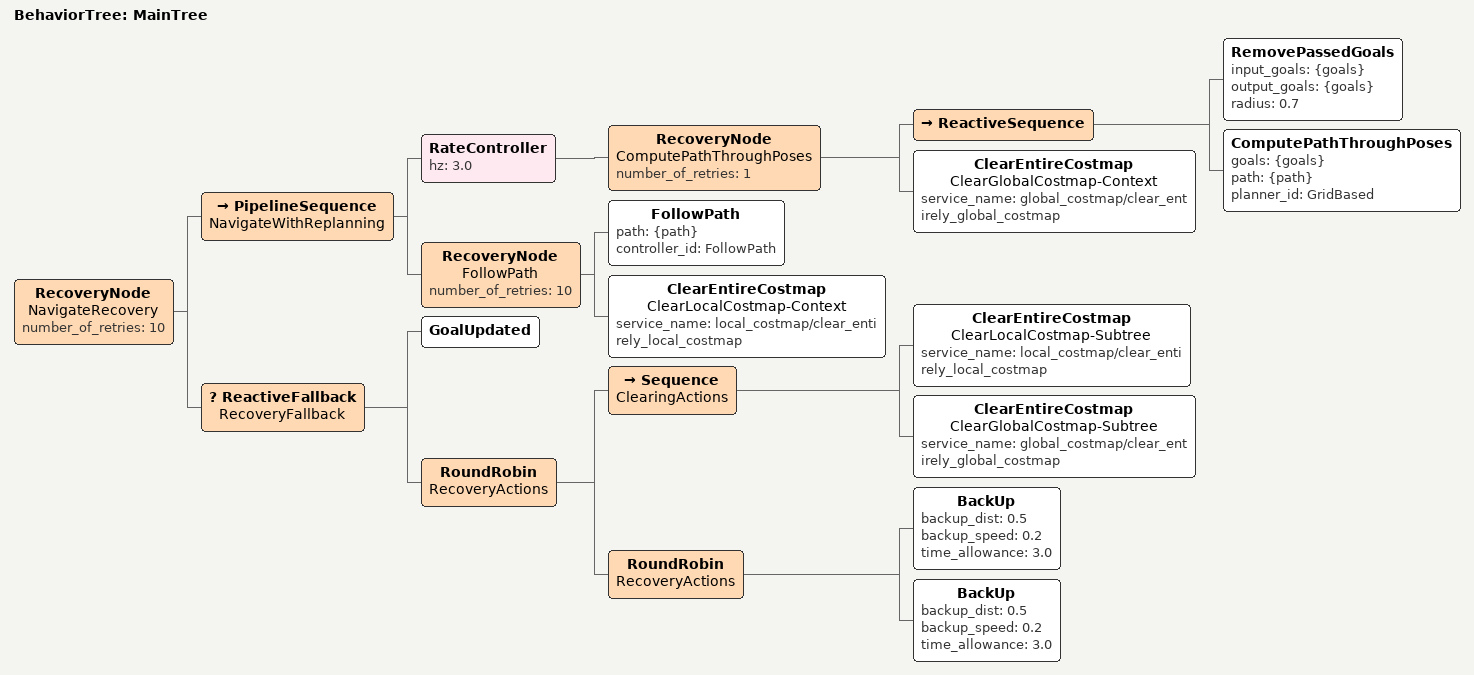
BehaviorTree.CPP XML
<?xml version="1.0" encoding="UTF-8"?>
<root BTCPP_format="3"
      main_tree_to_execute="MainTree">
  <BehaviorTree ID="MainTree">
    <RecoveryNode name="NavigateRecovery"
                  number_of_retries="10">
      <PipelineSequence name="NavigateWithReplanning">
        <RateController hz="3.0">
          <RecoveryNode name="ComputePathThroughPoses"
                        number_of_retries="1">
            <ReactiveSequence>
              <RemovePassedGoals input_goals="{goals}"
                                 output_goals="{goals}"
                                 radius="0.7"/>
              <ComputePathThroughPoses goals="{goals}"
                                       path="{path}"
                                       planner_id="GridBased"/>
            </ReactiveSequence>
            <ClearEntireCostmap name="ClearGlobalCostmap-Context"
                                service_name="global_costmap/clear_entirely_global_costmap"/>
          </RecoveryNode>
        </RateController>
        <RecoveryNode name="FollowPath"
                      number_of_retries="10">
          <FollowPath path="{path}"
                      controller_id="FollowPath"/>
          <ClearEntireCostmap name="ClearLocalCostmap-Context"
                              service_name="local_costmap/clear_entirely_local_costmap"/>
        </RecoveryNode>
      </PipelineSequence>
      <ReactiveFallback name="RecoveryFallback">
        <GoalUpdated/>
        <RoundRobin name="RecoveryActions">
          <Sequence name="ClearingActions">
            <ClearEntireCostmap name="ClearLocalCostmap-Subtree"
                                service_name="local_costmap/clear_entirely_local_costmap"/>
            <ClearEntireCostmap name="ClearGlobalCostmap-Subtree"
                                service_name="global_costmap/clear_entirely_global_costmap"/>
          </Sequence>

          <RoundRobin name="RecoveryActions">
            <BackUp backup_dist="0.5" backup_speed="0.2" time_allowance="3.0"/>
            <BackUp backup_dist="0.5" backup_speed="0.2" time_allowance="3.0"/>
          </RoundRobin>
        </RoundRobin>
      </ReactiveFallback>
    </RecoveryNode>
  </BehaviorTree>
</root>
